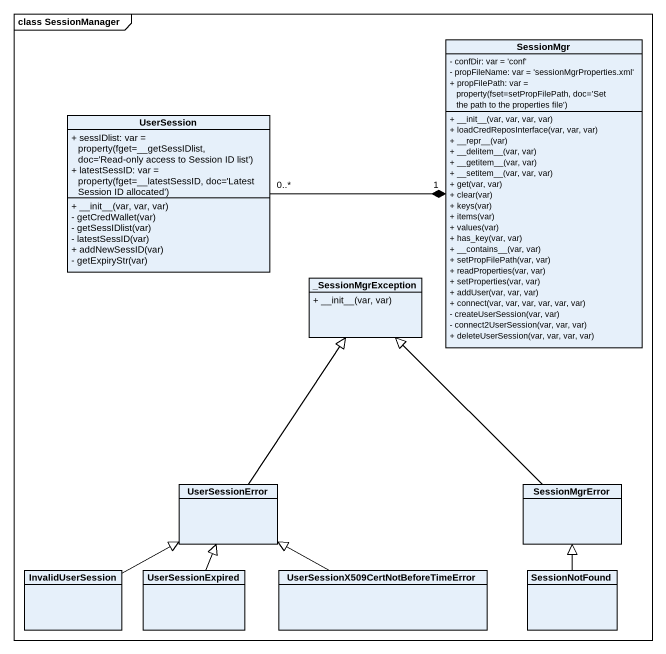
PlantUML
@startuml
mainframe class SessionManager
hide circle
hide empty members
skinparam classAttributeIconSize 0
class SessionMgr {
  - confDir: var = 'conf'
  - propFileName: var = 'sessionMgrProperties.xml'
  {field} + propFilePath: var = property(fset=setPropFilePath, doc='Set the path to the properties file')
  + ~__init~__(var, var, var, var)
  + loadCredReposInterface(var, var, var)
  + ~__repr~__(var)
  + ~__delitem~__(var, var)
  + ~__getitem~__(var, var)
  + ~__setitem~__(var, var, var)
  + get(var, var)
  + clear(var)
  + keys(var)
  + items(var)
  + values(var)
  + has_key(var, var)
  + ~__contains~__(var, var)
  + setPropFilePath(var, var)
  + readProperties(var, var)
  + setProperties(var, var)
  + addUser(var, var, var)
  + connect(var, var, var, var, var, var)
  - createUserSession(var, var)
  - connect2UserSession(var, var, var)
  + deleteUserSession(var, var, var, var)
}
class UserSession {
  {field} + sessIDlist: var = property(fget=__getSessIDlist, doc='Read-only access to Session ID list')
  {field} + latestSessID: var = property(fget=__latestSessID, doc='Latest Session ID allocated')
  + ~__init~__(var, var, var)
  - getCredWallet(var)
  - getSessIDlist(var)
  - latestSessID(var)
  + addNewSessID(var)
  - getExpiryStr(var)
}
class "_SessionMgrException" as SessionMgrException {
  + ~__init~__(var, var)
}
class UserSessionError
class SessionMgrError
class InvalidUserSession
class UserSessionExpired
class "UserSessionX509CertNotBeforeTimeError" as UserSessionX509CertNotBefore
class SessionNotFound
UserSession "0..*" -right-* "1" SessionMgr
UserSessionError -up-|> SessionMgrException
SessionMgrError -up-|> SessionMgrException
InvalidUserSession -right-|> UserSessionError
UserSessionExpired -up-|> UserSessionError
UserSessionX509CertNotBefore -left-|> UserSessionError
SessionNotFound -up-|> SessionMgrError
@enduml
